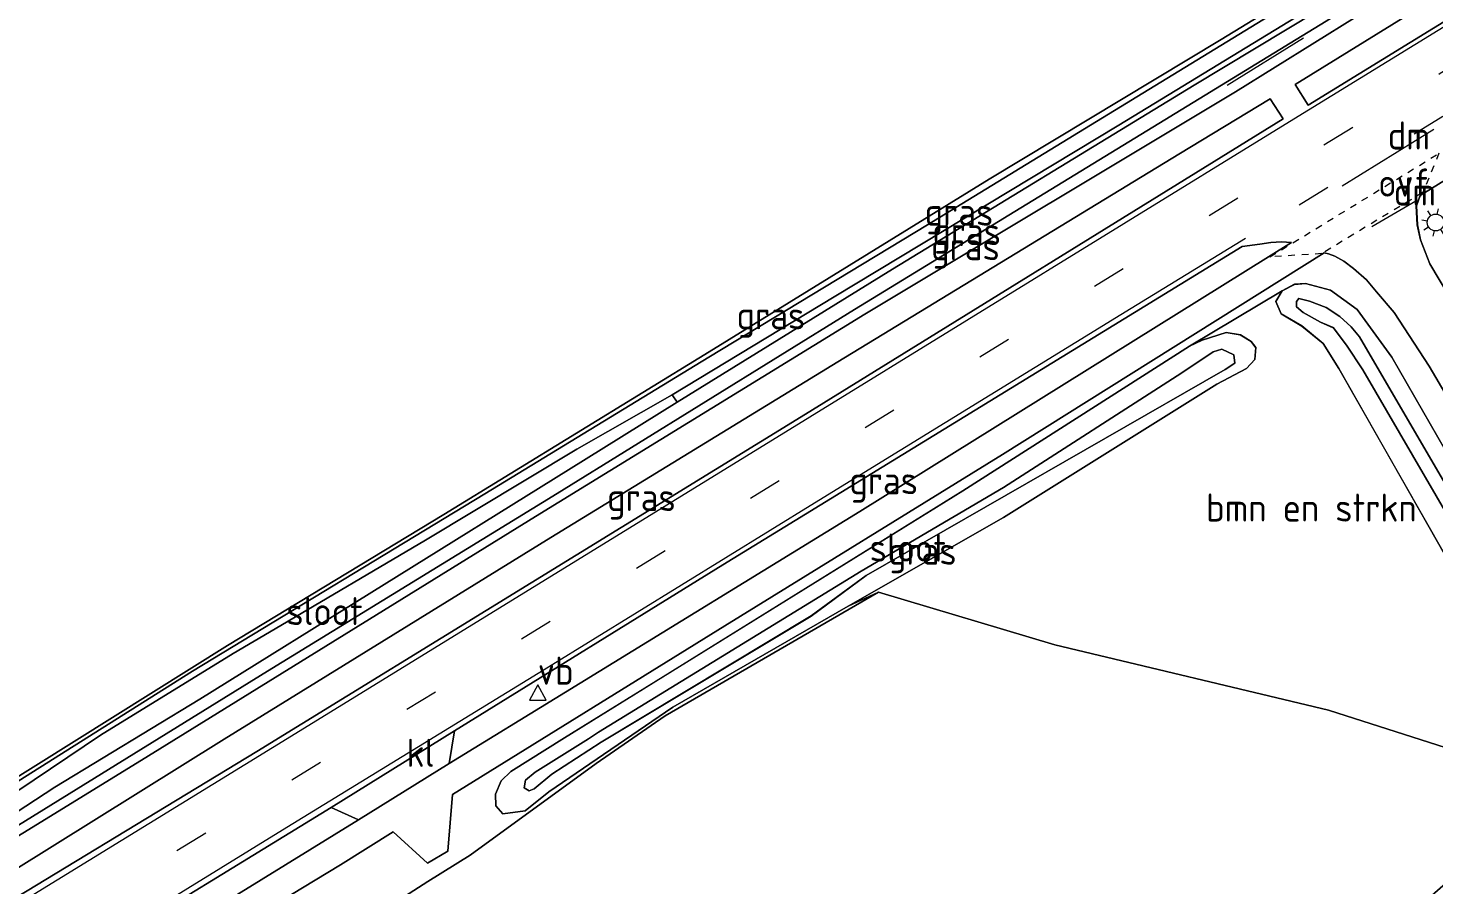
# Model space of a CAD drawing. Extents: x 253736 to 255979, y 477184 to 479215.
# Drawn here: x 255776.7 to 255901.9, y 478958.1 to 479034.4 of the extents above; entities that cross this region are included whole.
import ezdxf
from ezdxf.enums import TextEntityAlignment as Align

# ---------------------------------------------------------------- set-up
doc = ezdxf.new("R2010")
doc.units = 0
doc.linetypes.add('39strp', pattern=[12, 3, -9])
doc.linetypes.add('6060strp', pattern=[1.2, 0.6, -0.6])
for name, color, linetype, lineweight in [('af-bs-doorgang', 8, 'Continuous', 18), ('af-bs-rasterhekwerk', 8, 'hekwerk', 18), ('bp-b5-bomenstruiken', 8, 'Continuous', 18), ('bp-b5-grasland', 8, 'Continuous', 18), ('gw-bs-bodemwatergang', 8, 'Continuous', 18), ('gw-bs-insteekwatergang', 8, 'Continuous', 18), ('mk-b5-6060strp10', 8, '6060strp', 18), ('mk-bs-39streep 0.15', 8, '39strp', 18), ('mk-bs-haaientd', 8, 'haaitd', 18), ('mk-bs-streep 0.15', 8, 'Continuous', 18), ('og-b5-grond_ingericht', 8, 'Continuous', 18), ('og-b5-water', 8, 'Continuous', 18), ('og-bs-terreinafscheiding', 8, 'Continuous', 18), ('vh-b5-verh_soort', 8, 'Continuous', 18), ('wh-bs-waterlijn', 8, 'Continuous', 18), ('wm-bs-lichtmast', 8, 'Continuous', 18), ('wm-bs-schrikhek', 8, 'Continuous', 18), ('wm-bs-verkeersbord', 8, 'Continuous', 18)]:
    doc.layers.add(name, color=color, linetype=linetype, lineweight=lineweight)
doc.styles.add('rtw_iso', font='isocp.shx')
doc.linetypes.add('haaitd', pattern='A,0,-0.25,[25,RTW.shx,S=0.1,R=180,X=0,Y=0],-0.75', length=1)
doc.linetypes.add('hekwerk', pattern='A,7,-1.5,[1,RTW.shx,S=0.75,R=0,X=0,Y=0],-1.5', length=10)

# ---------------------------------------------------------------- blocks, each defined once
blk = doc.blocks.new('verkeersbord')
for p, q in [((0, 0.75), (-0.75, -0.625)), ((0.75, -0.625), (0, 0.75)), ((-0.75, -0.625), (0.75, -0.625))]:
    blk.add_line(p, q)
blk = doc.blocks.new('dtbattr')
at = {"style": 'rtw_iso'}
blk.add_attdef('TAG', (0.59, 0.87), '', height=2.5, dxfattribs=at)
blk = doc.blocks.new('RW1 Buren totaal_ACAD_1_FMEBLOCK386')
at = {"layer": 'bp-b5-grasland'}
for points in [[(-2.47, -2.93, 25.68), (-18.06, -11.92, 25.78), (-29.12, -19.47, 25.85), (-31.21, -21.15, 25.89), (-33.2, -21.43, 26.05), (-33.84, -20.71, 26.09), (-33.85, -19.68, 26.11), (-33.35, -18.48, 26.13), (-32.49, -17.65, 26.13), (-27.72, -14.67, 26.1), (-18.95, -9.24, 26.08), (7.74, 7.35, 26.14), (27.94, 20.21, 26.32), (29.07, 20.76, 26.37), (31.2, 21.43, 26.34), (32.46, 21.22, 26.32), (33.43, 20.63, 26.19), (33.85, 20.09, 26.13), (33.74, 19.03, 25.97), (33.01, 18.24, 25.97), (30.37, 16.84, 25.97), (11.36, 4.97, 25.87)], [(-25.58, -14.75, 25.19), (-30.34, -17.73, 25.18), (-31.19, -18.43, 25.18), (-31.3, -19.11, 25.18), (-30.85, -19.38, 25.18), (-30.42, -19.19, 25.18), (-28.84, -17.89, 25.18), (-24.46, -15.03, 25.18), (-5.75, -3.81, 25.18), (-0.85, -0.21, 25.18), (31.1, 18.15, 25.18), (31.97, 18.72, 25.18), (31.89, 19.45, 25.18), (30.8, 19.96, 25.18), (30.04, 19.73, 25.18), (27.25, 17.84, 25.18), (11.37, 7.63, 25.18), (-1.31, 0.18, 25.18), (-24.69, -14.16, 25.18)]]:
    blk.add_polyline3d(points, close=True, dxfattribs=at)
blk = doc.blocks.new('dtbattr-r')
at = {"style": 'rtw_iso'}
blk.add_attdef('TAG', text='', height=2.5, dxfattribs=at).set_placement((0, 0), align=Align.MIDDLE_CENTER)
blk = doc.blocks.new('RW1 Buren totaal_ACAD_1_FMEBLOCK389')
at = {"layer": 'bp-b5-grasland'}
for points in [[(84.09, 70.86, 26.12), (69.03, 97.32, 26.46), (67.64, 99.54, 26.47), (65.72, 101.11, 26.5), (63.88, 102.19, 26.53), (63.43, 103.29, 26.53), (63.99, 104.25, 26.53), (65.07, 104.82, 26.52), (66.06, 104.9, 26.56), (68.29, 104.31, 26.57), (70.66, 102.59, 26.58), (73.76, 98.34, 26.59), (79.2, 88.83, 26.6)], [(81.8, 81.41, 25.43), (70.88, 100.15, 25.43), (70.13, 101.04, 25.43), (69.11, 101.96, 25.43), (67.91, 102.76, 25.43), (66.42, 103.32, 25.43), (65.45, 103.56, 25.43), (65.26, 103.3, 25.43), (65.25, 102.81, 25.43), (65.84, 102.3, 25.43), (67.4, 101.44, 25.43), (68.52, 100.96, 25.43), (69.7, 99.39, 25.43), (71.17, 97.19, 25.43), (82.13, 78.37, 25.43)]]:
    blk.add_polyline3d(points, dxfattribs=at)
blk = doc.blocks.new('RW1 Buren totaal_ACAD_1_FMEBLOCK408')
at = {"layer": 'bp-b5-grasland'}
blk.add_polyline3d([(-82.34, -88.11, 29.97), (-45.92, -57.94, 28.37), (-5.78, -25.72, 26.8), (28.73, 1.94, 26.59), (40.18, 11.3, 26.68), (44.53, 15.4, 26.73), (47.71, 19.21, 26.72), (49.79, 22.89, 26.77), (51.06, 25.93, 26.77), (52.09, 30, 26.82), (52.42, 33.22, 26.81), (52.59, 37.39, 26.8), (52.25, 40.29, 26.79), (51.29, 43.51, 26.73), (50.5, 45.6, 26.72), (49.19, 48.73, 26.73), (47.69, 51.19, 26.72), (39.59, 64.41, 26.69), (32.12, 76.98, 26.75), (31.3, 79.11, 26.71), (31.01, 80.45, 26.7), (30.92, 82.13, 26.7), (31.26, 83.06, 26.71), (57.06, 99, 26.62)], dxfattribs=at)
blk = doc.blocks.new('dtbattr-l')
at = {"style": 'rtw_iso'}
blk.add_attdef('TAG', (0, 0), '', height=2.5, dxfattribs=at)
blk = doc.blocks.new('lantaarnpaal')
for p, q in [((-0.75, 0), (-1.25, 0)), ((-0.88, 0.88), (-0.53, 0.53)), ((0, 0.75), (0, 1.25)), ((0.53, 0.53), (0.88, 0.88)), ((0.75, 0), (1.25, 0)), ((-0.53, -0.53), (-0.88, -0.88)), ((0, -0.75), (0, -1.25)), ((0.53, -0.53), (0.88, -0.88))]:
    blk.add_line(p, q)
blk.add_circle((0, 0), 0.75)

msp = doc.modelspace()

# ---------------------------------------------------------------- linework, layer by layer
at = {"layer": 'af-bs-doorgang'}
msp.add_polyline3d([(255816.084, 478960.706, 26.097), (255812.343, 478958.348, 26.016)], dxfattribs=at)
at = {"layer": 'af-bs-rasterhekwerk'}
for points in [[(255928.158, 479099.583, 26.919), (255912.74, 479051.876, 26.921), (255904.981, 479046.819, 26.774), (255882.968, 479033.348, 26.606), (255862.309, 479020.902, 26.237), (255837.366, 479005.527, 25.934), (255813.758, 478991.028, 25.712), (255794.481, 478979.38, 25.697), (255774.207, 478966.697, 25.526), (255765.862, 478961.633, 25.412), (255747.289, 479016.548, 25.445), (255744.658, 479023.93, 25.505)], [(255812.343, 478958.348, 26.016), (255809.012, 478956.227, 25.983), (255802.509, 478950.435, 25.875), (255800.166, 478945.668, 25.647), (255786.681, 478916.553, 25.524), (255779.973, 478897.931, 25.773), (255811.699, 478890.077, 25.635), (255817.689, 478893.921, 25.758), (255853.254, 478918.183, 25.686), (255869.309, 478930.514, 25.689), (255898.228, 478954.02, 25.791), (255904.71, 478959.754, 25.95), (255907.714, 478963.68, 25.956), (255908.67, 478965.898, 25.977), (255908.933, 478968.369, 25.992), (255892.534, 478973.625, 25.827), (255868.169, 478979.444, 25.815), (255852.468, 478984.111, 25.614)], [(255816.084, 478960.706, 26.097), (255827.304, 478968.876, 25.785), (255833.469, 478973.112, 25.698), (255852.468, 478984.111, 25.614)]]:
    msp.add_polyline3d(points, dxfattribs=at)
at = {"layer": 'bp-b5-bomenstruiken'}
msp.add_polyline3d([(255908.933, 478968.369, 25.992), (255892.534, 478973.625, 25.827), (255868.169, 478979.444, 25.815), (255852.468, 478984.111, 25.614), (255849.744, 478982.881, 25.679), (255863.573, 478990.775, 25.874), (255882.587, 479002.644, 25.967), (255885.224, 479004.043, 25.967), (255885.958, 479004.841, 25.967), (255886.062, 479005.893, 26.132), (255885.641, 479006.438, 26.195), (255884.678, 479007.032, 26.321), (255883.412, 479007.237, 26.345), (255881.288, 479006.567, 26.372), (255880.155, 479006.017, 26.318), (255888.407, 479010.962, 26.532), (255887.845, 479010.003, 26.535), (255888.301, 479008.908, 26.529), (255890.14, 479007.826, 26.496), (255892.062, 479006.255, 26.469), (255893.452, 479004.034, 26.463), (255908.504, 478977.573, 26.118)], dxfattribs=at)
at = {"layer": 'bp-b5-grasland'}
for points in [[(255951.483, 479064.901, 26.952), (255917.575, 479044.026, 26.784), (255890.702, 479027.507, 26.676), (255889.56, 479029.339, 26.613), (255922.199, 479049.516, 26.67), (255950.143, 479066.893, 26.808)], [(255769.381, 478953.139, 26.328), (255767.496, 478954.384, 26.1), (255794.183, 478971.038, 26.07), (255823.266, 478988.998, 26.079), (255848.842, 479004.649, 26.274), (255879.187, 479023.118, 26.496), (255887.336, 479028.054, 26.55), (255888.487, 479026.287, 26.613), (255845.954, 478999.981, 26.559), (255797.117, 478969.934, 26.325)], [(255814.231, 478968.864, 26.274), (255814.693, 478971.783, 26.325), (255838.605, 478986.564, 26.442), (255884.841, 479014.913, 26.67), (255886.413, 479015.129, 26.646), (255887.379, 479015.265, 26.613), (255888.327, 479015.336, 26.601), (255889.217, 479015.266, 26.634), (255850.798, 478991.304, 26.235), (255824.6, 478975.23, 26.214)], [(255806.141, 478963.839, 26.274), (255745.842, 478926.674, 26.058), (255724.997, 478913.848, 26.064), (255719.228, 478910.122, 26.046), (255714.04, 478906.86, 26.043), (255709.732, 478904.02, 26.034), (255705.196, 478900.852, 26.016), (255699.271, 478896.754, 26.043), (255694.459, 478893.674, 26.028), (255692.778, 478892.632, 26.073), (255692.463, 478893.214, 26.136), (255695.039, 478894.975, 26.136), (255717.446, 478911.954, 26.181), (255723.733, 478915.861, 26.19), (255749.335, 478931.578, 26.277), (255780.948, 478951.003, 26.313), (255803.73, 478964.936, 26.328)]]:
    msp.add_polyline3d(points, close=True, dxfattribs=at)
for points in [[(255916.027, 479048.481, 26.595), (255884.258, 479028.67, 26.541), (255851.236, 479008.871, 26.22), (255821.924, 478990.857, 26.016), (255786.824, 478969.159, 26.001), (255765.663, 478956.149, 26.064)], [(255897.377, 479041.649, 26.777), (255877.585, 479029.544, 26.534), (255856.821, 479016.846, 26.282), (255837.358, 479005.036, 25.946), (255817.416, 478992.873, 25.745), (255791.382, 478977.095, 25.64), (255767.209, 478961.872, 25.484), (255765.85, 478961.029, 25.37), (255764.912, 478963.652, 25.436), (255758.283, 478982.864, 25.532), (255752.713, 478999.218, 25.445), (255747.055, 479016.107, 25.463), (255744.385, 479023.673, 25.547), (255744.658, 479023.93, 25.505), (255747.289, 479016.548, 25.445), (255765.862, 478961.633, 25.412), (255774.207, 478966.697, 25.526), (255794.481, 478979.38, 25.697), (255813.758, 478991.028, 25.712), (255837.366, 479005.527, 25.934), (255862.309, 479020.902, 26.237), (255882.968, 479033.348, 26.606), (255904.981, 479046.819, 26.774)], [(255772.196, 478962.245, 25.037), (255779.123, 478966.759, 25.007), (255792.04, 478974.581, 24.995), (255824.845, 478995.007, 25.112), (255834.523, 479001.039, 25.067), (255853.693, 479012.878, 25.1), (255880.564, 479029.269, 25.343), (255910.77, 479047.49, 25.508)], [(255767.209, 478961.872, 25.484), (255791.382, 478977.095, 25.64), (255817.416, 478992.873, 25.745), (255837.358, 479005.036, 25.946), (255856.821, 479016.846, 26.282), (255877.585, 479029.544, 26.534), (255897.377, 479041.649, 26.777)], [(255900.982, 479042.276, 25.583), (255873.851, 479025.714, 25.349), (255848.508, 479010.433, 25.163), (255834.084, 479001.688, 25.064), (255825.606, 478996.866, 25.028), (255812.114, 478988.764, 25.022), (255798.728, 478980.862, 25.007), (255794.995, 478978.662, 24.965), (255783.184, 478971.398, 24.965), (255775.813, 478966.43, 25.022)], [(255769.082, 478959.187, 25.973), (255798.06, 478977.076, 25.982), (255823.858, 478992.918, 26.072), (255850.319, 479009.281, 26.195), (255876.87, 479025.528, 26.429), (255897.35, 479038.097, 26.57)], [(255897.35, 479038.097, 26.57), (255876.87, 479025.528, 26.429), (255850.319, 479009.281, 26.195), (255823.858, 478992.918, 26.072), (255798.06, 478977.076, 25.982), (255769.082, 478959.187, 25.973)], [(255768.049, 478937.752, 25.965), (255804.539, 478959.845, 26.064), (255809.233, 478962.766, 26.121), (255812.285, 478959.99, 26.091), (255814.101, 478961.069, 26.088), (255814.524, 478966.093, 26.13), (255838.784, 478981.128, 26.085), (255863.511, 478996.385, 26.175), (255892.129, 479014.344, 26.616), (255892.519, 479014.249, 26.613), (255893.102, 479014.044, 26.631), (255893.895, 479013.613, 26.637), (255894.749, 479012.954, 26.637), (255895.91, 479011.936, 26.637), (255896.808, 479010.865, 26.643), (255898.361, 479009.041, 26.637), (255901.476, 479004.254, 26.64), (255909.062, 478991.375, 26.64)], [(255903.615, 478995.55, 26.598), (255898.173, 479005.061, 26.595), (255895.079, 479009.308, 26.577), (255892.704, 479011.031, 26.571), (255890.475, 479011.613, 26.562), (255889.484, 479011.542, 26.523), (255888.407, 479010.962, 26.532), (255880.155, 479006.017, 26.318), (255859.955, 478993.159, 26.144), (255833.268, 478976.569, 26.081), (255824.493, 478971.14, 26.102), (255819.723, 478968.16, 26.132), (255818.863, 478967.33, 26.132), (255818.366, 478966.125, 26.111), (255818.379, 478965.099, 26.093), (255819.012, 478964.378, 26.045), (255821.007, 478964.653, 25.886), (255823.091, 478966.337, 25.85), (255834.154, 478973.886, 25.778), (255849.744, 478982.881, 25.679), (255852.468, 478984.111, 25.614), (255833.469, 478973.112, 25.698), (255827.304, 478968.876, 25.785), (255816.084, 478960.706, 26.097), (255812.343, 478958.348, 26.016), (255809.012, 478956.227, 25.983)]]:
    msp.add_polyline3d(points, dxfattribs=at)
at = {"layer": 'gw-bs-bodemwatergang'}
for points in [[(255947.345, 479071.054, 25.902), (255923.918, 479056.446, 25.7), (255900.982, 479042.276, 25.583), (255873.851, 479025.714, 25.349), (255848.508, 479010.433, 25.163), (255834.084, 479001.688, 25.064)], [(255834.523, 479001.039, 25.067), (255853.693, 479012.878, 25.1), (255880.564, 479029.269, 25.343), (255910.77, 479047.49, 25.508), (255937.372, 479064.146, 25.679), (255947.768, 479070.426, 25.887)]]:
    msp.add_polyline3d(points, dxfattribs=at)
at = {"layer": 'gw-bs-insteekwatergang'}
for points in [[(255946.592, 479072.173, 26.745), (255924.211, 479058.783, 26.891), (255914.945, 479052.536, 26.786), (255897.377, 479041.649, 26.777), (255877.585, 479029.544, 26.534), (255856.821, 479016.846, 26.282), (255837.358, 479005.036, 25.946), (255817.416, 478992.873, 25.745), (255791.382, 478977.095, 25.64), (255767.209, 478961.872, 25.484), (255765.85, 478961.029, 25.37), (255764.912, 478963.652, 25.436), (255758.283, 478982.864, 25.532), (255752.713, 478999.218, 25.445), (255747.055, 479016.107, 25.463), (255744.385, 479023.673, 25.547)], [(255742.427, 479021.833, 25.874), (255750.851, 478996.856, 25.94), (255763.325, 478961.184, 25.904), (255763.862, 478960.038, 25.919), (255764.408, 478959.166, 25.919), (255765.344, 478958.373, 25.937), (255766.294, 478958.15, 25.961), (255767.32, 478958.314, 25.949), (255769.082, 478959.187, 25.973), (255798.06, 478977.076, 25.982), (255823.858, 478992.918, 26.072), (255850.319, 479009.281, 26.195), (255876.87, 479025.528, 26.429), (255897.35, 479038.097, 26.57), (255917.627, 479050.606, 26.567), (255948.249, 479069.71, 26.658)], [(255903.615, 478995.55, 26.598), (255898.173, 479005.061, 26.595), (255895.079, 479009.308, 26.577), (255892.704, 479011.031, 26.571), (255890.475, 479011.613, 26.562), (255889.484, 479011.542, 26.523), (255888.407, 479010.962, 26.532), (255887.845, 479010.003, 26.535), (255888.301, 479008.908, 26.529), (255890.14, 479007.826, 26.496), (255892.062, 479006.255, 26.469), (255893.452, 479004.034, 26.463), (255908.504, 478977.573, 26.118)], [(255824.493, 478971.14, 26.102), (255819.723, 478968.16, 26.132), (255818.863, 478967.33, 26.132), (255818.366, 478966.125, 26.111), (255818.379, 478965.099, 26.093), (255819.012, 478964.378, 26.045), (255821.007, 478964.653, 25.886), (255823.091, 478966.337, 25.85), (255834.154, 478973.886, 25.778), (255849.744, 478982.881, 25.679), (255863.573, 478990.775, 25.874), (255882.587, 479002.644, 25.967), (255885.224, 479004.043, 25.967), (255885.958, 479004.841, 25.967), (255886.062, 479005.893, 26.132), (255885.641, 479006.438, 26.195), (255884.678, 479007.032, 26.321), (255883.412, 479007.237, 26.345), (255881.288, 479006.567, 26.372), (255880.155, 479006.017, 26.318), (255859.955, 478993.159, 26.144), (255833.268, 478976.569, 26.081), (255824.493, 478971.14, 26.102)]]:
    msp.add_polyline3d(points, dxfattribs=at)
at = {"layer": 'mk-b5-6060strp10'}
msp.add_polyline3d([(255891.935, 479014.275, 26.709), (255887.314, 479013.986, 26.724), (255902.363, 479023.204, 26.709), (255900.93, 479019.724, 26.7)], close=True, dxfattribs=at)
at = {"layer": 'mk-bs-39streep 0.15'}
for points in [[(255653.799, 478877.249, 26.15), (255698.177, 478904.658, 26.295), (255738.967, 478929.768, 26.376), (255789.994, 478961.127, 26.511), (255841.045, 478992.483, 26.655), (255902.457, 479030.333, 26.859), (255953.526, 479061.863, 27.081)], [(255902.693, 479026.47, 26.796), (255885.122, 479015.64, 26.718)]]:
    msp.add_polyline3d(points, dxfattribs=at)
at = {"layer": 'mk-bs-haaientd'}
for points in [[(255901.896, 479025.328, 26.754), (255893.744, 479020.277, 26.748)], [(255900.304, 479018.947, 26.715), (255896.396, 479016.67, 26.712)]]:
    msp.add_polyline3d(points, dxfattribs=at)
at = {"layer": 'mk-bs-streep 0.15'}
for points in [[(255951.72, 479064.549, 26.991), (255888.278, 479025.543, 26.697), (255846.338, 478999.714, 26.598), (255801.345, 478972.02, 26.43), (255754.823, 478943.408, 26.367), (255702.122, 478911.014, 26.235), (255651.902, 478880.097, 26.006)], [(255655.64, 478874.485, 26.006), (255661.843, 478878.249, 26.106), (255684.948, 478892.529, 26.163), (255717.753, 478912.711, 26.241), (255745.708, 478929.929, 26.292), (255774.475, 478947.621, 26.388), (255799.39, 478962.947, 26.442), (255823.062, 478977.481, 26.466), (255846.768, 478992.079, 26.514), (255874.027, 479008.844, 26.631), (255885.122, 479015.64, 26.718)]]:
    msp.add_polyline3d(points, dxfattribs=at)
at = {"layer": 'og-b5-grond_ingericht'}
for points in [[(255898.237, 479133.462, 26.696), (255898.011, 479124.241, 26.813), (255913.04, 479122.064, 26.802), (255928.158, 479099.583, 26.919), (255912.74, 479051.876, 26.921), (255904.981, 479046.819, 26.774), (255882.968, 479033.348, 26.606), (255862.309, 479020.902, 26.237), (255837.366, 479005.527, 25.934), (255813.758, 478991.028, 25.712), (255794.481, 478979.38, 25.697), (255774.207, 478966.697, 25.526), (255765.862, 478961.633, 25.412), (255747.289, 479016.548, 25.445), (255744.658, 479023.93, 25.505), (255841.211, 479114.643, 26.569), (255857.731, 479117.881, 26.597), (255882.363, 479134.691, 26.645)], [(255908.933, 478968.369, 25.992), (255908.67, 478965.898, 25.977), (255907.714, 478963.68, 25.956), (255904.71, 478959.754, 25.95), (255898.228, 478954.02, 25.791), (255869.309, 478930.514, 25.689), (255853.254, 478918.183, 25.686), (255817.689, 478893.921, 25.758), (255811.699, 478890.077, 25.635), (255779.973, 478897.931, 25.773), (255786.681, 478916.553, 25.524), (255800.166, 478945.668, 25.647), (255802.509, 478950.435, 25.875), (255809.012, 478956.227, 25.983), (255812.343, 478958.348, 26.016), (255816.084, 478960.706, 26.097), (255827.304, 478968.876, 25.785), (255833.469, 478973.112, 25.698), (255852.468, 478984.111, 25.614), (255868.169, 478979.444, 25.815), (255892.534, 478973.625, 25.827)]]:
    msp.add_polyline3d(points, close=True, dxfattribs=at)
at = {"layer": 'og-b5-water'}
for points in [[(255947.768, 479070.426, 25.887), (255937.372, 479064.146, 25.679), (255910.77, 479047.49, 25.508), (255880.564, 479029.269, 25.343), (255853.693, 479012.878, 25.1), (255834.523, 479001.039, 25.067), (255834.084, 479001.688, 25.064), (255848.508, 479010.433, 25.163), (255873.851, 479025.714, 25.349), (255900.982, 479042.276, 25.583), (255923.918, 479056.446, 25.7), (255947.345, 479071.054, 25.902)], [(255826.639, 478971.058, 25.193), (255827.529, 478971.648, 25.184), (255850.905, 478985.983, 25.184), (255863.579, 478993.439, 25.184), (255879.468, 479003.651, 25.184), (255882.259, 479005.538, 25.184), (255883.015, 479005.772, 25.184), (255884.104, 479005.261, 25.184), (255884.184, 479004.527, 25.184), (255883.319, 479003.958, 25.184), (255851.361, 478985.602, 25.184), (255846.467, 478982.001, 25.184), (255827.755, 478970.774, 25.184), (255823.377, 478967.913, 25.184), (255821.794, 478966.621, 25.184), (255821.362, 478966.432, 25.184), (255820.912, 478966.697, 25.184), (255821.028, 478967.382, 25.184), (255821.873, 478968.078, 25.184)], [(255834.523, 479001.039, 25.067), (255824.845, 478995.007, 25.112), (255792.04, 478974.581, 24.995), (255779.123, 478966.759, 25.007), (255772.196, 478962.245, 25.037), (255766.734, 478959.351, 25.022), (255765.828, 478959.19, 25.019), (255765.377, 478959.412, 25.016), (255765.64, 478959.807, 25.016), (255766.39, 478960.544, 25.019), (255767.284, 478961.176, 25.022), (255775.813, 478966.43, 25.022), (255783.184, 478971.398, 24.965), (255794.995, 478978.662, 24.965), (255798.728, 478980.862, 25.007), (255812.114, 478988.764, 25.022), (255825.606, 478996.866, 25.028), (255834.084, 479001.688, 25.064)]]:
    msp.add_polyline3d(points, close=True, dxfattribs=at)
msp.add_polyline3d([(255906.544, 478985.088, 25.431), (255895.588, 479003.911, 25.431), (255894.115, 479006.111, 25.431), (255892.942, 479007.68, 25.431), (255891.818, 479008.157, 25.431), (255890.259, 479009.014, 25.431), (255889.665, 479009.53, 25.431), (255889.683, 479010.017, 25.431), (255889.872, 479010.28, 25.431), (255890.841, 479010.039, 25.431), (255892.327, 479009.481, 25.431), (255893.526, 479008.679, 25.431), (255894.549, 479007.753, 25.431), (255895.297, 479006.871, 25.431), (255906.22, 478988.131, 25.431)], dxfattribs=at)
at = {"layer": 'og-bs-terreinafscheiding'}
for points in [[(255948.925, 479068.704, 26.778), (255916.027, 479048.481, 26.595), (255884.258, 479028.67, 26.541), (255851.236, 479008.871, 26.22), (255821.924, 478990.857, 26.016), (255786.824, 478969.159, 26.001), (255765.663, 478956.149, 26.064), (255763.065, 478959.181, 26.034), (255762.035, 478960.654, 26.016), (255761.434, 478962.132, 26.013), (255758.67, 478970.408, 26.019), (255750.179, 478995.719, 26.058), (255744.835, 479012.26, 25.962), (255742.69, 479018.197, 25.983), (255741.639, 479021.093, 25.932)], [(255951.483, 479064.901, 26.952), (255917.575, 479044.026, 26.784), (255890.702, 479027.507, 26.676), (255889.56, 479029.339, 26.613), (255922.199, 479049.516, 26.67), (255950.143, 479066.893, 26.808)], [(255787.089, 478848.281, 29.973), (255823.504, 478878.459, 28.371), (255863.645, 478910.672, 26.802), (255898.158, 478938.332, 26.595), (255909.604, 478947.691, 26.685), (255913.956, 478951.797, 26.727), (255917.137, 478955.601, 26.715), (255919.219, 478959.282, 26.775), (255920.487, 478962.323, 26.775), (255921.51, 478966.392, 26.823), (255921.842, 478969.61, 26.808), (255922.015, 478973.78, 26.796), (255921.677, 478976.687, 26.79), (255920.71, 478979.904, 26.73), (255919.921, 478981.992, 26.724), (255918.611, 478985.124, 26.727), (255917.115, 478987.586, 26.715), (255909.013, 479000.802, 26.694), (255901.545, 479013.373, 26.754), (255900.72, 479015.503, 26.706), (255900.436, 479016.839, 26.703), (255900.346, 479018.528, 26.703), (255900.685, 479019.452, 26.712), (255926.488, 479035.392, 26.622)], [(255650.582, 478882.078, 25.945), (255684.367, 478902.775, 26.061), (255710.972, 478919.169, 26.043), (255759.096, 478949.224, 26.079), (255767.496, 478954.384, 26.1), (255794.183, 478971.038, 26.07), (255823.266, 478988.998, 26.079), (255848.842, 479004.649, 26.274), (255879.187, 479023.118, 26.496), (255887.336, 479028.054, 26.55), (255888.487, 479026.287, 26.613), (255845.954, 478999.981, 26.559), (255797.117, 478969.934, 26.325), (255769.381, 478953.139, 26.328), (255759.142, 478946.901, 26.328), (255723.079, 478924.475, 26.19), (255688.464, 478903.186, 26.178), (255651.658, 478880.463, 26.003)], [(255749.335, 478931.578, 26.277), (255780.948, 478951.003, 26.313), (255803.73, 478964.936, 26.328), (255814.693, 478971.783, 26.325), (255838.605, 478986.564, 26.442), (255884.841, 479014.913, 26.67), (255886.413, 479015.129, 26.646), (255887.379, 479015.265, 26.613), (255888.327, 479015.336, 26.601), (255889.217, 479015.266, 26.634), (255850.798, 478991.304, 26.235), (255824.6, 478975.23, 26.214), (255814.231, 478968.864, 26.274), (255806.141, 478963.839, 26.274), (255745.842, 478926.674, 26.058)], [(255768.049, 478937.752, 25.965), (255804.539, 478959.845, 26.064), (255809.233, 478962.766, 26.121), (255812.285, 478959.99, 26.091), (255814.101, 478961.069, 26.088), (255814.524, 478966.093, 26.13), (255838.784, 478981.128, 26.085), (255863.511, 478996.385, 26.175), (255892.129, 479014.344, 26.616), (255892.519, 479014.249, 26.613), (255893.102, 479014.044, 26.631), (255893.895, 479013.613, 26.637), (255894.749, 479012.954, 26.637), (255895.91, 479011.936, 26.637), (255896.808, 479010.865, 26.643), (255898.361, 479009.041, 26.637), (255901.476, 479004.254, 26.64), (255909.062, 478991.375, 26.64)], [(255880.155, 479006.017, 26.318), (255888.407, 479010.962, 26.532)], [(255852.468, 478984.111, 25.614), (255849.744, 478982.881, 25.679)], [(255814.231, 478968.864, 26.274), (255814.693, 478971.783, 26.325)], [(255806.141, 478963.839, 26.274), (255803.73, 478964.936, 26.328)]]:
    msp.add_polyline3d(points, dxfattribs=at)
at = {"layer": 'vh-b5-verh_soort'}
for points in [[(255922.199, 479049.516, 26.67), (255889.56, 479029.339, 26.613), (255890.702, 479027.507, 26.676), (255917.575, 479044.026, 26.784)], [(255765.663, 478956.149, 26.064), (255786.824, 478969.159, 26.001), (255821.924, 478990.857, 26.016), (255851.236, 479008.871, 26.22), (255884.258, 479028.67, 26.541), (255916.027, 479048.481, 26.595)], [(255926.488, 479035.392, 26.622), (255900.685, 479019.452, 26.712), (255900.346, 479018.528, 26.703), (255900.436, 479016.839, 26.703), (255900.72, 479015.503, 26.706), (255901.545, 479013.373, 26.754), (255909.013, 479000.802, 26.694), (255917.115, 478987.586, 26.715), (255918.611, 478985.124, 26.727), (255919.921, 478981.992, 26.724), (255920.71, 478979.904, 26.73), (255921.677, 478976.687, 26.79), (255922.015, 478973.78, 26.796), (255921.842, 478969.61, 26.808), (255921.51, 478966.392, 26.823), (255920.487, 478962.323, 26.775), (255919.219, 478959.282, 26.775), (255917.137, 478955.601, 26.715), (255913.956, 478951.797, 26.727), (255909.604, 478947.691, 26.685), (255898.158, 478938.332, 26.595), (255863.645, 478910.672, 26.802), (255823.504, 478878.459, 28.371), (255787.089, 478848.281, 29.973)], [(255769.381, 478953.139, 26.328), (255797.117, 478969.934, 26.325), (255845.954, 478999.981, 26.559), (255888.487, 479026.287, 26.613), (255887.336, 479028.054, 26.55), (255879.187, 479023.118, 26.496), (255848.842, 479004.649, 26.274), (255823.266, 478988.998, 26.079), (255794.183, 478971.038, 26.07), (255767.496, 478954.384, 26.1)], [(255745.842, 478926.674, 26.058), (255806.141, 478963.839, 26.274), (255814.231, 478968.864, 26.274), (255824.6, 478975.23, 26.214), (255850.798, 478991.304, 26.235), (255889.217, 479015.266, 26.634), (255888.327, 479015.336, 26.601), (255887.379, 479015.265, 26.613), (255886.413, 479015.129, 26.646), (255884.841, 479014.913, 26.67), (255838.605, 478986.564, 26.442), (255814.693, 478971.783, 26.325), (255803.73, 478964.936, 26.328), (255780.948, 478951.003, 26.313), (255749.335, 478931.578, 26.277)], [(255909.062, 478991.375, 26.64), (255901.476, 479004.254, 26.64), (255898.361, 479009.041, 26.637), (255896.808, 479010.865, 26.643), (255895.91, 479011.936, 26.637), (255894.749, 479012.954, 26.637), (255893.895, 479013.613, 26.637), (255893.102, 479014.044, 26.631), (255892.519, 479014.249, 26.613), (255892.129, 479014.344, 26.616), (255863.511, 478996.385, 26.175), (255838.784, 478981.128, 26.085), (255814.524, 478966.093, 26.13), (255814.101, 478961.069, 26.088), (255812.285, 478959.99, 26.091), (255809.233, 478962.766, 26.121), (255804.539, 478959.845, 26.064), (255768.049, 478937.752, 25.965)]]:
    msp.add_polyline3d(points, dxfattribs=at)
msp.add_polyline3d([(255814.231, 478968.864, 26.274), (255806.141, 478963.839, 26.274), (255803.73, 478964.936, 26.328), (255814.693, 478971.783, 26.325)], close=True, dxfattribs=at)
at = {"layer": 'wh-bs-waterlijn'}
for points in [[(255906.22, 478988.131, 25.431), (255895.297, 479006.871, 25.431), (255894.549, 479007.753, 25.431), (255893.526, 479008.679, 25.431), (255892.327, 479009.481, 25.431), (255890.841, 479010.039, 25.431), (255889.872, 479010.28, 25.431), (255889.683, 479010.017, 25.431), (255889.665, 479009.53, 25.431), (255890.259, 479009.014, 25.431), (255891.818, 479008.157, 25.431), (255892.942, 479007.68, 25.431), (255894.115, 479006.111, 25.431), (255895.588, 479003.911, 25.431), (255906.544, 478985.088, 25.431)], [(255826.639, 478971.058, 25.193), (255821.873, 478968.078, 25.184), (255821.028, 478967.382, 25.184), (255820.912, 478966.697, 25.184), (255821.362, 478966.432, 25.184), (255821.794, 478966.621, 25.184), (255823.377, 478967.913, 25.184), (255827.755, 478970.774, 25.184), (255846.467, 478982.001, 25.184), (255851.361, 478985.602, 25.184), (255883.319, 479003.958, 25.184), (255884.184, 479004.527, 25.184), (255884.104, 479005.261, 25.184), (255883.015, 479005.772, 25.184), (255882.259, 479005.538, 25.184), (255879.468, 479003.651, 25.184), (255863.579, 478993.439, 25.184), (255850.905, 478985.983, 25.184), (255827.529, 478971.648, 25.184), (255826.639, 478971.058, 25.193)], [(255834.523, 479001.039, 25.067), (255834.084, 479001.688, 25.064), (255825.606, 478996.866, 25.028), (255812.114, 478988.764, 25.022), (255798.728, 478980.862, 25.007), (255794.995, 478978.662, 24.965), (255783.184, 478971.398, 24.965), (255775.813, 478966.43, 25.022), (255767.284, 478961.176, 25.022), (255766.39, 478960.544, 25.019), (255765.64, 478959.807, 25.016), (255765.377, 478959.412, 25.016), (255765.828, 478959.19, 25.019), (255766.734, 478959.351, 25.022), (255772.196, 478962.245, 25.037), (255779.123, 478966.759, 25.007), (255792.04, 478974.581, 24.995), (255824.845, 478995.007, 25.112), (255834.523, 479001.039, 25.067)]]:
    msp.add_polyline3d(points, dxfattribs=at)
at = {"layer": 'wm-bs-schrikhek'}
msp.add_polyline3d([(255890.308, 479033.463, 27.53), (255883.51, 479029.231, 27.566)], dxfattribs=at)

# ---------------------------------------------------------------- block references
at = {"layer": 'bp-b5-bomenstruiken'}
ref = msp.add_blockref('dtbattr-r', (255881.625, 478989.65625, 26.136148), dxfattribs=at)
ref.add_attrib('TAG', 'bmn en strkn', dxfattribs={"layer": '0', "height": 2.5, "style": 'rtw_iso'}).set_placement((255881.625, 478989.65625, 26.136148), align=Align.BOTTOM_LEFT)
at = {"layer": 'bp-b5-grasland'}
for name, p in [('RW1 Buren totaal_ACAD_1_FMEBLOCK408', (255869.424, 478936.394)), ('RW1 Buren totaal_ACAD_1_FMEBLOCK389', (255824.418, 478906.717)), ('RW1 Buren totaal_ACAD_1_FMEBLOCK386', (255852.214, 478985.8075))]:
    msp.add_blockref(name, p, dxfattribs=at)
ref = msp.add_blockref('dtbattr-r', (255856.5625, 479016, 25.548917), dxfattribs=at)
ref.add_attrib('TAG', 'gras', dxfattribs={"layer": '0', "height": 2.5, "style": 'rtw_iso'}).set_placement((255856.5625, 479016, 25.548917), align=Align.BOTTOM_LEFT)
ref = msp.add_blockref('dtbattr-r', (255857.25, 479014.28125, 25.649257), dxfattribs=at)
ref.add_attrib('TAG', 'gras', dxfattribs={"layer": '0', "height": 2.5, "style": 'rtw_iso'}).set_placement((255857.25, 479014.28125, 25.649257), align=Align.BOTTOM_LEFT)
ref = msp.add_blockref('dtbattr-r', (255857.140625, 479012.9375, 26.151844), dxfattribs=at)
ref.add_attrib('TAG', 'gras', dxfattribs={"layer": '0', "height": 2.5, "style": 'rtw_iso'}).set_placement((255857.140625, 479012.9375, 26.151844), align=Align.BOTTOM_LEFT)
ref = msp.add_blockref('dtbattr-r', (255839.820312, 479006.78125, 25.896269), dxfattribs=at)
ref.add_attrib('TAG', 'gras', dxfattribs={"layer": '0', "height": 2.5, "style": 'rtw_iso'}).set_placement((255839.820312, 479006.78125, 25.896269), align=Align.BOTTOM_LEFT)
ref = msp.add_blockref('dtbattr-r', (255849.859375, 478992.09375, 26.448), dxfattribs=at)
ref.add_attrib('TAG', 'gras', dxfattribs={"layer": '0', "height": 2.5, "style": 'rtw_iso'}).set_placement((255849.859375, 478992.09375, 26.448), align=Align.BOTTOM_LEFT)
ref = msp.add_blockref('dtbattr-r', (255828.289062, 478990.59375, 26.338364), dxfattribs=at)
ref.add_attrib('TAG', 'gras', dxfattribs={"layer": '0', "height": 2.5, "style": 'rtw_iso'}).set_placement((255828.289062, 478990.59375, 26.338364), align=Align.BOTTOM_LEFT)
ref = msp.add_blockref('dtbattr-r', (255853.296875, 478985.8125, 25.648093), dxfattribs=at)
ref.add_attrib('TAG', 'gras', dxfattribs={"layer": '0', "height": 2.5, "style": 'rtw_iso'}).set_placement((255853.296875, 478985.8125, 25.648093), align=Align.BOTTOM_LEFT)
at = {"layer": 'mk-b5-6060strp10'}
ref = msp.add_blockref('dtbattr-r', (255896.953125, 479018.59375, 26.7102), dxfattribs=at)
ref.add_attrib('TAG', 'ovf', dxfattribs={"layer": '0', "height": 2.5, "style": 'rtw_iso'}).set_placement((255896.953125, 479018.59375, 26.7102), align=Align.BOTTOM_LEFT)
at = {"layer": 'mk-bs-haaientd'}
ref = msp.add_blockref('dtbattr-l', (255897.799518, 479022.789809, 26.750985), dxfattribs=at)
ref.add_attrib('TAG', 'dm', dxfattribs={"layer": '0', "height": 2.5, "style": 'rtw_iso'}).set_placement((255897.799518, 479022.789809, 26.750985), align=Align.BOTTOM_LEFT)
ref = msp.add_blockref('dtbattr-l', (255898.340181, 479017.802779, 26.713492), dxfattribs=at)
ref.add_attrib('TAG', 'dm', dxfattribs={"layer": '0', "height": 2.5, "style": 'rtw_iso'}).set_placement((255898.340181, 479017.802779, 26.713492), align=Align.BOTTOM_LEFT)
at = {"layer": 'og-b5-water'}
ref = msp.add_blockref('dtbattr-r', (255851.671875, 478986.09375, 25.1849), dxfattribs=at)
ref.add_attrib('TAG', 'sloot', dxfattribs={"layer": '0', "height": 2.5, "style": 'rtw_iso'}).set_placement((255851.671875, 478986.09375, 25.1849), align=Align.BOTTOM_LEFT)
ref = msp.add_blockref('dtbattr-r', (255799.734375, 478980.4375, 25.024842), dxfattribs=at)
ref.add_attrib('TAG', 'sloot', dxfattribs={"layer": '0', "height": 2.5, "style": 'rtw_iso'}).set_placement((255799.734375, 478980.4375, 25.024842), align=Align.BOTTOM_LEFT)
at = {"layer": 'vh-b5-verh_soort'}
ref = msp.add_blockref('dtbattr-r', (255810.429688, 478967.8125, 26.295), dxfattribs=at)
ref.add_attrib('TAG', 'kl', dxfattribs={"layer": '0', "height": 2.5, "style": 'rtw_iso'}).set_placement((255810.429688, 478967.8125, 26.295), align=Align.BOTTOM_LEFT)
at = {"layer": 'wm-bs-lichtmast', "rotation": 33.70000000000001}
msp.add_blockref('lantaarnpaal', (255902.067, 479017.04, 26.741), dxfattribs=at)
at = {"layer": 'wm-bs-verkeersbord'}
ref = msp.add_blockref('dtbattr', (255822.117, 478975.124, 26.363), dxfattribs=at)
ref.add_attrib('TAG', 'vb', dxfattribs={"layer": '0', "height": 2.5, "style": 'rtw_iso'}).set_placement((255822.117, 478975.124, 26.363), align=Align.BOTTOM_LEFT)
msp.add_blockref('verkeersbord', (255822.117, 478975.124, 26.363), dxfattribs=at)

doc.saveas('drawing.dxf')
